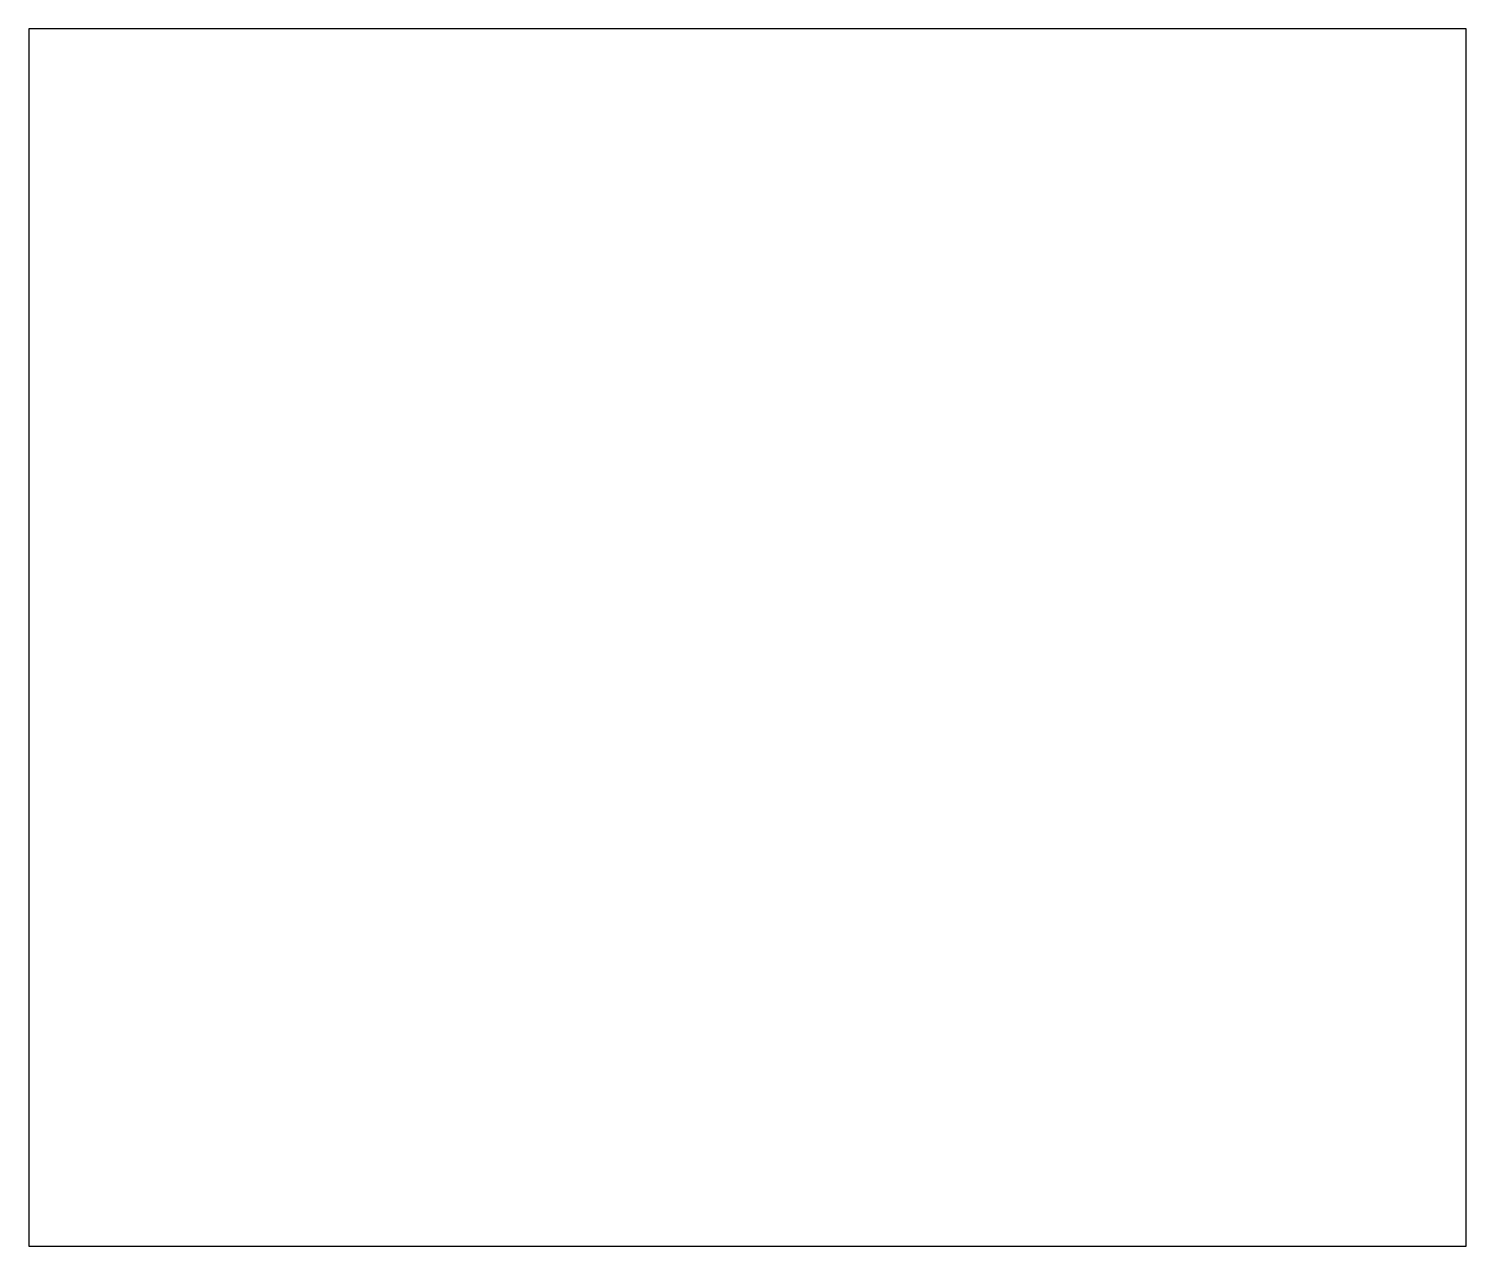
# Model space of a CAD drawing. Header units: millimetres. Extents: x 0 to 69.9, y 0 to 59.2.
import ezdxf

# ---------------------------------------------------------------- set-up
doc = ezdxf.new("R2010")
doc.units = ezdxf.units.MM

msp = doc.modelspace()

# ---------------------------------------------------------------- linework, layer by layer
at = {"color": 7, "linetype": 'Continuous'}
for p, q in [((69.859, 59.159), (0, 59.159)), ((0, 59.159), (0, 0)), ((69.859, 0), (69.859, 59.159)), ((0, 0), (69.859, 0))]:
    msp.add_line(p, q, dxfattribs=at)

doc.saveas('drawing.dxf')
